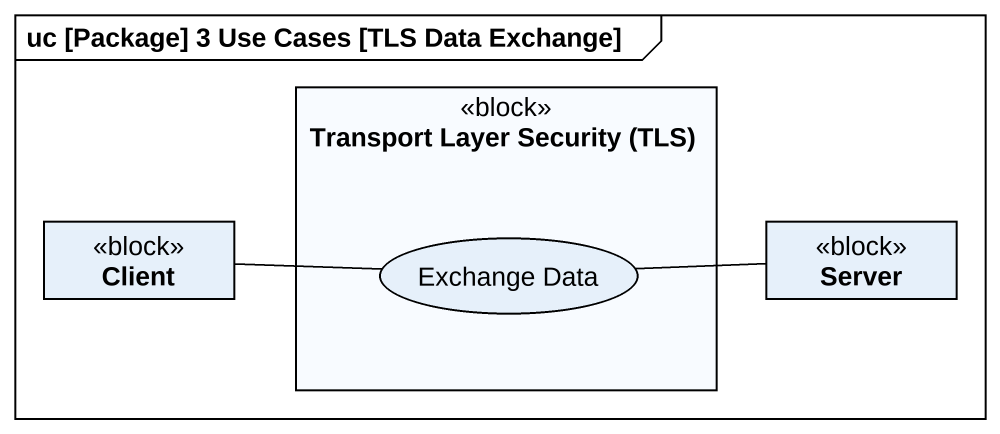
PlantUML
@startuml
mainframe uc [Package] 3 Use Cases [TLS Data Exchange]
allowmixing
hide circle
hide empty members
rectangle "Transport Layer Security (TLS)" as Transport_Layer_Security_TLS <<block>> {
  usecase "Exchange Data" as Exchange_Data
}
class Client <<block>>
class Server <<block>>
Client -right- Exchange_Data
Server -left- Exchange_Data
@enduml
